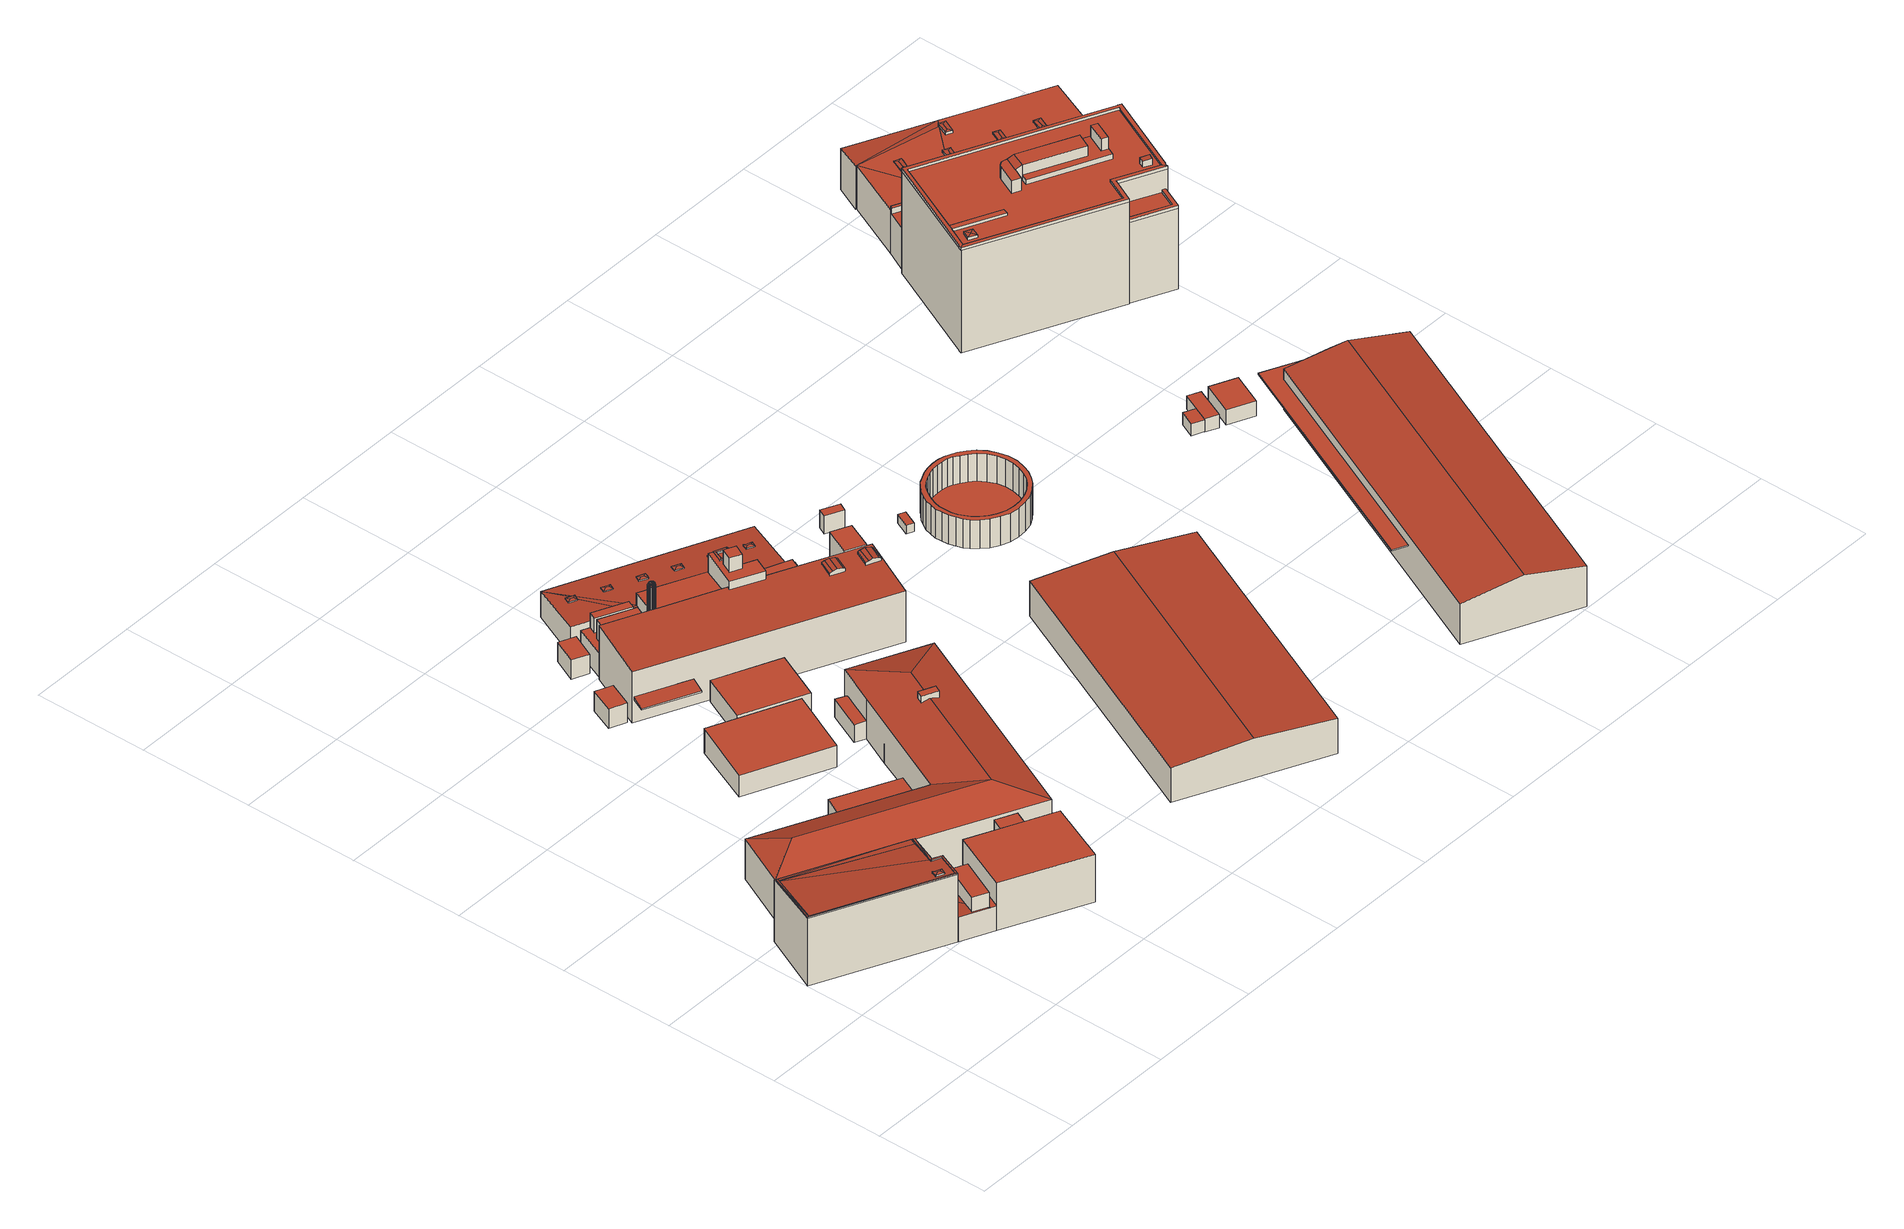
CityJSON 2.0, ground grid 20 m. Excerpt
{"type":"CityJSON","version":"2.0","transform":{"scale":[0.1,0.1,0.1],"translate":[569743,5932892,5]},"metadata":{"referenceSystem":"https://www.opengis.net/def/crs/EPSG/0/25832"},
"CityObjects":{
"building1":{"type":"Building","attributes":{"Grundfläche 2D":"550.705181","Grundhöhe NN":"5.516"},"children":["building1-1"],"geometry":[{"type":"Solid","lod":"3","boundaries":[[[[0,1,2,3,4,5]],[[1,6,7,8,2]],[[7,9,10,8]],[[11,12,10,9]],[[13,14,12,11]],[[15,14,13]],[[16,17,18,15]],[[18,14,15]],[[19,20,21,22]],[[23,24,25,26,27,28]],[[28,29,23]],[[30,31,32,26,25,33]],[[32,34,26]],[[35,36,27]],[[27,36,37,28]],[[38,32,31,39,29,28,40,41]],[[42,43,44,45,46,47,48,49]],[[46,50,47]],[[50,51,52]],[[50,52,47]],[[53,54,51,50,55]],[[54,56,51]],[[53,57,54]],[[58,54,57]],[[59,60,61,62]],[[63,64,65,66,67,68]],[[69,70,71,72]],[[55,50,0,5]],[[1,0,50,46,45,44,7,6]],[[9,7,44,43]],[[11,9,43,42]],[[13,11,42,49,48,15]],[[48,47,52,17,16,15]],[[52,51,18,17]],[[51,73,14,18]],[[73,74,12,14]],[[74,75,10,12]],[[75,76,8,10]],[[8,76,57,3,2]],[[55,5,4,3,57,53]],[[24,23,29,39,20,19]],[[30,21,20,39,31]],[[30,33,22,21]],[[24,19,22,33,25]],[[77,73,51,56,78]],[[73,77,79,40,74]],[[74,40,28,75]],[[75,28,37,76]],[[80,58,57,76,37,36,81]],[[56,54,58,80,78]],[[60,59,82,83]],[[61,60,83,84]],[[34,64,63,85,86,26]],[[64,34,87,88,65]],[[66,65,88,89]],[[69,72,90,85,63,68,67,66,89,82,59,62]],[[72,71,91,90]],[[69,62,61,70]],[[70,61,84,91,71]],[[27,26,86,92]],[[35,27,92,93]],[[36,35,93,81]],[[41,40,79,94]],[[34,32,38,41,94,87]],[[82,89,88,87,94,79,77,78,80,81,93,92,86,85,90,91,84,83]]]],"semantics":{"surfaces":[{"type":"RoofSurface"},{"type":"WallSurface"},{"type":"GroundSurface"}],"values":[[0,0,0,0,0,0,0,0,0,0,0,0,0,0,0,0,0,0,0,0,0,0,0,0,0,0,0,1,1,1,1,1,1,1,1,1,1,1,1,1,1,1,1,1,1,1,1,1,1,1,1,1,1,1,1,1,1,1,1,1,1,1,1,1,2]]}}]},
"building1-1":{"type":"BuildingInstallation","parents":["building1"],"geometry":[{"type":"MultiSurface","lod":"3","boundaries":[[[95,96,97,98]],[[99,100,101,97,96]],[[102,101,100]],[[103,98,97,101,102]],[[104,105,106,96,95,98]],[[96,106,107,100,99]],[[107,108,102,100]],[[102,108,104,98,103]]],"semantics":{"surfaces":[{"type":"RoofSurface"},{"type":"WallSurface"}],"values":[0,0,0,0,1,1,1,1]}}]},
"building2":{"type":"Building","attributes":{"Grundfläche 2D":"936.709045","Grundhöhe NN":"5.388"},"children":["building2-1"],"geometry":[{"type":"MultiSurface","lod":"3","boundaries":[[[109,110,111,112,113]],[[114,113,112]],[[114,115,109,113]],[[116,109,115,117,118,119]],[[120,118,117]],[[121,122,110,109,116,119,118,120]],[[123,124,125,126]],[[127,128,129,130,131,132]],[[133,134,112,111,110,135,136,130,129]],[[114,112,134,137]],[[115,114,137,138]],[[138,139,140,141,117,115]],[[120,117,141,142]],[[143,135,110,122,144,145]],[[123,146,144,122,121,120,142,147,124]],[[125,124,147,148]],[[126,125,148,149]],[[123,126,149,146]],[[132,131,150,151]],[[127,132,151,152]],[[128,127,152,153]],[[129,128,153,133]],[[131,130,136,150]],[[143,154,155,139]],[[156,145,140,157]],[[146,149,148,147,142,141,140,145,144]],[[136,135,143,139,138,137,134,133,153,152,151,150]]],"semantics":{"surfaces":[{"type":"RoofSurface"},{"type":"WallSurface"},{"type":"GroundSurface"}],"values":[0,0,0,0,0,0,0,0,1,1,1,1,1,1,1,1,1,1,1,1,1,1,1,1,1,2,2]}}]},
"building2-1":{"type":"BuildingInstallation","parents":["building2"],"geometry":[{"type":"MultiSurface","lod":"3","boundaries":[[[158,159,160,161]],[[162,163,158,161]],[[163,116,164,159,158]],[[164,165,160,159]],[[119,162,161,160,165]]],"semantics":{"surfaces":[{"type":"RoofSurface"},{"type":"WallSurface"}],"values":[0,1,1,1,1]}}]},
"building3":{"type":"Building","attributes":{"Grundfläche 2D":"182.610405","Grundhöhe NN":"5.814"},"geometry":[{"type":"Solid","lod":"3","boundaries":[[[[166,167,168,169]],[[170,171,169,168]],[[171,172,166,169]],[[172,173,167,166]],[[173,170,168,167]],[[173,172,171,170]]]],"semantics":{"surfaces":[{"type":"RoofSurface"},{"type":"WallSurface"},{"type":"GroundSurface"}],"values":[[0,1,1,1,1,2]]}}]},
"building4":{"type":"Building","attributes":{"Grundfläche 2D":"14.028151","Grundhöhe NN":"5.428"},"geometry":[{"type":"Solid","lod":"3","boundaries":[[[[174,175,176,177]],[[178,179,177,176]],[[179,180,174,177]],[[180,181,175,174]],[[181,178,176,175]],[[181,180,179,178]]]],"semantics":{"surfaces":[{"type":"RoofSurface"},{"type":"WallSurface"},{"type":"GroundSurface"}],"values":[[0,1,1,1,1,2]]}}]},
"building5":{"type":"Building","attributes":{"Grundfläche 2D":"14.060594","Grundhöhe NN":"5.739"},"geometry":[{"type":"Solid","lod":"3","boundaries":[[[[182,183,184,185]],[[186,187,185,184]],[[187,188,182,185]],[[188,189,183,182]],[[189,186,184,183]],[[189,188,187,186]]]],"semantics":{"surfaces":[{"type":"RoofSurface"},{"type":"WallSurface"},{"type":"GroundSurface"}],"values":[[0,1,1,1,1,2]]}}]},
"building6":{"type":"Building","attributes":{"Grundfläche 2D":"847.819739","Grundhöhe NN":"5.428"},"children":["building6-1","building6-2","building6-3","building6-4","building6-5","building6-6","building6-7","building6-8","building6-9","building6-10","building6-11"],"geometry":[{"type":"MultiSurface","lod":"3","boundaries":[[[190,191,192,193,194]],[[195,196,197,198,199,200,201,202,203,204,205,206],[207,208,209,210,211]],[[212,213,214,215,216,217],[218,219,220,221]],[[222,223,224,225]],[[226,227,228,229,230,231,232,233,234,235],[236,237,238,239]],[[240,241,242]],[[243,244,245,246,247,248,249,242,241,250,251,252,253,254,255]],[[250,256,251]],[[257,258,259,260,261,262,263,264,265]],[[266,262,261]],[[267,268,269,270]],[[271,272,273,274]],[[211,210,192,191]],[[193,192,210,209]],[[209,208,207,190,194,193]],[[191,190,207,211]],[[225,224,236,239]],[[239,238,222,225]],[[223,222,238,237]],[[224,223,237,236]],[[275,276,243,255,277,278]],[[268,244,279,280,281,282,269]],[[270,269,282,283]],[[242,264,198,197,240]],[[264,242,249,265]],[[241,240,197,196]],[[250,241,196,195]],[[256,250,195,206]],[[284,285,252,251,256,206,205]],[[253,252,285,286]],[[254,253,286,277,255]],[[228,246,245,287,288,229]],[[279,244,243,276,275,278,281,280]],[[267,245,244,268]],[[270,283,287,245,267]],[[258,257,289,290]],[[259,258,290,291]],[[266,261,260,259,291,292,201,200]],[[266,200,199,262]],[[263,262,199,198,264]],[[204,203,202,201,292,293]],[[205,204,293,284]],[[214,213,248,247]],[[228,227,215,214,247,246]],[[215,227,226,216]],[[294,217,216,226,235,295]],[[217,294,289,257,212]],[[249,248,213,212,257,265]],[[232,231,296,297]],[[233,232,297,298]],[[234,233,298,299]],[[235,234,299,295]],[[230,229,288,300]],[[231,230,300,296]],[[301,302,274,273]],[[302,303,271,274]],[[303,304,272,271]],[[304,301,273,272]],[[283,282,281,278,277,286,285,284,293,292,291,290,289,294,295,299,298,297,296,300,288,287]],[[304,303,302,301]]],"semantics":{"surfaces":[{"type":"RoofSurface"},{"type":"WallSurface"},{"type":"GroundSurface"}],"values":[0,0,0,0,0,0,0,0,0,0,0,0,1,1,1,1,1,1,1,1,1,1,1,1,1,1,1,1,1,1,1,1,1,1,1,1,1,1,1,1,1,1,1,1,1,1,1,1,1,1,1,1,1,1,1,1,1,1,2,2]}}]},
"building6-1":{"type":"BuildingInstallation","parents":["building6"],"geometry":[{"type":"MultiSurface","lod":"3","boundaries":[[[305,306,307,308]],[[202,203,308,307]],[[203,309,305,308]],[[306,305,309,310]],[[310,202,307,306]]],"semantics":{"surfaces":[{"type":"RoofSurface"},{"type":"WallSurface"}],"values":[0,1,1,1,1]}}]},
"building6-2":{"type":"BuildingInstallation","parents":["building6"],"geometry":[{"type":"MultiSurface","lod":"3","boundaries":[[[311,312,313,314,315,316,317,318,319,320,321,322,323,324,325,326,327,328,329]],[[330,331,332]],[[333,334,331]],[[333,331,330]],[[335,334,333]],[[336,332,337]],[[330,332,336]],[[338,337,339]],[[336,337,338]],[[338,339,340]],[[340,339,341]],[[342,341,343]],[[340,341,342]],[[344,343,345]],[[342,343,344]],[[346,345,347]],[[344,345,346]],[[348,347,349]],[[346,347,348]],[[348,349,350]],[[350,349,351]],[[352,351,353]],[[350,351,352]],[[352,353,354]],[[354,353,355]],[[356,355,357]],[[354,355,356]],[[358,357,359]],[[356,357,358]],[[360,359,361]],[[358,359,360]],[[362,361,363]],[[360,361,362]],[[362,363,364]],[[364,363,365]],[[366,365,367]],[[364,365,366]],[[335,367,334]],[[366,367,335]],[[366,335,323,322]],[[321,364,366,322]],[[362,364,321,320]],[[319,360,362,320]],[[318,358,360,319]],[[356,358,318,317]],[[316,354,356,317]],[[315,352,354,316]],[[350,352,315,314]],[[313,348,350,314]],[[346,348,313,312]],[[344,346,312,311]],[[329,342,344,311]],[[340,342,329,328]],[[338,340,328,327]],[[326,336,338,327]],[[330,336,326,325]],[[324,333,330,325]],[[323,335,333,324]],[[368,369,332,331]],[[370,368,331,334]],[[369,371,337,332]],[[371,372,339,337]],[[341,339,372,206]],[[195,250,343,341,206]],[[345,343,250,195,196,241]],[[347,345,241,196,197,240]],[[373,349,347,240,197]],[[351,349,373,374]],[[199,262,353,351,374]],[[355,353,262,199,200,266]],[[375,357,355,266,200]],[[375,376,359,357]],[[376,377,361,359]],[[377,378,363,361]],[[378,379,365,363]],[[379,380,367,365]],[[380,370,334,367]]],"semantics":{"surfaces":[{"type":"RoofSurface"},{"type":"WallSurface"}],"values":[0,0,0,0,0,0,0,0,0,0,0,0,0,0,0,0,0,0,0,0,0,0,0,0,0,0,0,0,0,0,0,0,0,0,0,0,0,0,0,1,1,1,1,1,1,1,1,1,1,1,1,1,1,1,1,1,1,1,1,1,1,1,1,1,1,1,1,1,1,1,1,1,1,1,1,1,1]}}]},
"building6-3":{"type":"BuildingInstallation","parents":["building6"],"geometry":[{"type":"MultiSurface","lod":"3","boundaries":[[[381,382,383,384,385,386]],[[218,219,385,384]],[[219,220,386,385]],[[382,381,387,388]],[[383,382,388,389]]],"semantics":{"surfaces":[{"type":"RoofSurface"},{"type":"WallSurface"}],"values":[0,1,1,1,1]}}]},
"building6-4":{"type":"BuildingInstallation","parents":["building6"],"geometry":[{"type":"MultiSurface","lod":"3","boundaries":[[[384,383,390,381,386,391]],[[220,221,391,386]],[[221,218,384,391]],[[390,383,389,392]],[[381,390,392,387]]],"semantics":{"surfaces":[{"type":"RoofSurface"},{"type":"WallSurface"}],"values":[0,1,1,1,1]}}]},
"building6-5":{"type":"BuildingInstallation","parents":["building6"],"geometry":[{"type":"MultiSurface","lod":"3","boundaries":[[[393,394,395,396]],[[219,218,394,393]],[[218,221,395,394]],[[221,220,396,395]],[[220,219,393,396]]],"semantics":{"surfaces":[{"type":"RoofSurface"},{"type":"WallSurface"}],"values":[0,1,1,1,1]}}]},
"building6-6":{"type":"BuildingInstallation","parents":["building6"],"geometry":[{"type":"MultiSurface","lod":"3","boundaries":[[[397,398,399,400]],[[401,402,398,397]],[[399,398,402,403]],[[403,404,400,399]],[[404,401,397,400]]],"semantics":{"surfaces":[{"type":"RoofSurface"},{"type":"WallSurface"}],"values":[0,1,1,1,1]}}]},
"building6-7":{"type":"BuildingInstallation","parents":["building6"],"geometry":[{"type":"MultiSurface","lod":"3","boundaries":[[[405,406,407,408]],[[409,406,405,410]],[[411,409,410,412]],[[413,411,412,414]],[[415,416,408,407]],[[410,405,408,416,417,414,412]],[[413,414,417,418]],[[409,411,413,418,415,407,406]]],"semantics":{"surfaces":[{"type":"RoofSurface"},{"type":"WallSurface"}],"values":[0,0,0,0,1,1,1,1]}}]},
"building6-8":{"type":"BuildingInstallation","parents":["building6"],"geometry":[{"type":"MultiSurface","lod":"3","boundaries":[[[419,420,421,422]],[[421,423,424,422]],[[423,425,426,424]],[[425,427,428,426]],[[420,419,429,430]],[[430,431,432,427,425,423,421,420]],[[432,433,428,427]],[[424,426,428,433,429,419,422]]],"semantics":{"surfaces":[{"type":"RoofSurface"},{"type":"WallSurface"}],"values":[0,0,0,0,1,1,1,1]}}]},
"building6-9":{"type":"BuildingInstallation","parents":["building6"],"geometry":[{"type":"MultiSurface","lod":"3","boundaries":[[[434,435,436,437]],[[437,436,438,439]],[[434,440,441,435]],[[436,435,441,438]],[[434,437,439,440]],[[441,440,439,438]]],"semantics":{"surfaces":[{"type":"RoofSurface"},{"type":"WallSurface"},{"type":"OuterCeilingSurface"}],"values":[0,1,1,1,1,2]}}]},
"building6-10":{"type":"BuildingInstallation","parents":["building6"],"geometry":[{"type":"MultiSurface","lod":"3","boundaries":[[[442,443,444,445]],[[446,447,445,444]],[[447,448,442,445]],[[448,449,443,442]],[[449,446,444,443]],[[449,448,447,446]]],"semantics":{"surfaces":[{"type":"RoofSurface"},{"type":"WallSurface"},{"type":"OuterCeilingSurface"}],"values":[0,1,1,1,1,2]}}]},
"building6-11":{"type":"BuildingInstallation","parents":["building6"],"geometry":[{"type":"MultiSurface","lod":"3","boundaries":[[[279,276,450,451]],[[275,452,450,276]],[[451,450,452,453]],[[451,453,280,279]],[[276,279,280,275]],[[452,275,280,453]]],"semantics":{"surfaces":[{"type":"RoofSurface"},{"type":"WallSurface"},{"type":"OuterCeilingSurface"}],"values":[0,1,1,1,1,2]}}]},
"building7":{"type":"Building","attributes":{"Grundfläche 2D":"357.403078","Grundhöhe NN":"5.739"},"children":["building7-1","building7-2","building7-3","building7-4","building7-5","building7-6"],"geometry":[{"type":"Solid","lod":"3","boundaries":[[[[454,455,456,457,458,459,460,461]],[[462,463,459,464,465]],[[465,460,459,463,462]],[[466,460,465]],[[467,454,461]],[[455,468,469,456]],[[458,457,470,471]],[[459,458,471,472]],[[464,459,472,473]],[[466,465,464,473,474]],[[460,466,474,475]],[[461,460,475,476]],[[467,461,476,477]],[[455,454,467,477,478]],[[468,455,478,479]],[[469,468,479,480]],[[456,469,480,481]],[[457,456,481,470]],[[475,474,473,472,471,470,481,480,479,478,477,476]]]],"semantics":{"surfaces":[{"type":"RoofSurface"},{"type":"WallSurface"},{"type":"GroundSurface"}],"values":[[0,0,0,0,0,0,1,1,1,1,1,1,1,1,1,1,1,1,2]]}}]},
"building7-1":{"type":"BuildingInstallation","parents":["building7"],"geometry":[{"type":"MultiSurface","lod":"3","boundaries":[[[482,483,484]],[[482,485,486,487,483]],[[488,487,486]],[[488,484,483,487]],[[489,490,482,484]],[[490,491,492,486,485,482]],[[492,493,488,486]],[[493,489,484,488]]],"semantics":{"surfaces":[{"type":"RoofSurface"},{"type":"WallSurface"}],"values":[0,0,0,0,1,1,1,1]}}]},
"building7-2":{"type":"BuildingInstallation","parents":["building7"],"geometry":[{"type":"MultiSurface","lod":"3","boundaries":[[[494,495,496]],[[494,497,498,495]],[[499,500,498,497]],[[500,496,495,498]],[[501,502,494,496]],[[502,503,497,494]],[[503,504,505,500,499,497]],[[505,501,496,500]]],"semantics":{"surfaces":[{"type":"RoofSurface"},{"type":"WallSurface"}],"values":[0,0,0,0,1,1,1,1]}}]},
"building7-3":{"type":"BuildingInstallation","parents":["building7"],"geometry":[{"type":"MultiSurface","lod":"3","boundaries":[[[506,507,508,509,510]],[[511,512,513,514,510,509,515]],[[508,516,517,515,509]],[[511,515,517]],[[518,519,508,507,506,510,520,521]],[[522,523,517,516,508,519]],[[523,524,511,517]],[[512,511,524,525,526,527,520,510,514,513]]],"semantics":{"surfaces":[{"type":"RoofSurface"},{"type":"WallSurface"}],"values":[0,0,0,0,1,1,1,1]}}]},
"building7-4":{"type":"BuildingInstallation","parents":["building7"],"geometry":[{"type":"MultiSurface","lod":"3","boundaries":[[[528,529,530]],[[531,530,529,532]],[[528,533,532,529]],[[531,532,533]],[[534,535,528,530]],[[535,536,533,528]],[[536,537,531,533]],[[537,534,530,531]]],"semantics":{"surfaces":[{"type":"RoofSurface"},{"type":"WallSurface"}],"values":[0,0,0,0,1,1,1,1]}}]},
"building7-5":{"type":"BuildingInstallation","parents":["building7"],"geometry":[{"type":"MultiSurface","lod":"3","boundaries":[[[538,539,540]],[[541,542,543,540,539,544]],[[538,545,546,544,539]],[[547,541,544,546]],[[548,549,538,540]],[[549,550,551,546,545,538]],[[541,547,546,551,462,552]],[[552,553,463,548,540,543,542,541]]],"semantics":{"surfaces":[{"type":"RoofSurface"},{"type":"WallSurface"}],"values":[0,0,0,0,1,1,1,1]}}]},
"building7-6":{"type":"BuildingInstallation","parents":["building7"],"geometry":[{"type":"MultiSurface","lod":"3","boundaries":[[[554,555,556]],[[554,557,558,555]],[[559,558,557]],[[559,560,556,555,558]],[[561,554,556,562]],[[561,563,557,554]],[[564,559,557,563]],[[564,565,562,556,560,559]]],"semantics":{"surfaces":[{"type":"RoofSurface"},{"type":"WallSurface"}],"values":[0,0,0,0,1,1,1,1]}}]},
"building8":{"type":"Building","attributes":{"Grundfläche 2D":"1295.393234","Grundhöhe NN":"5.664"},"geometry":[{"type":"Solid","lod":"3","boundaries":[[[[566,567,568,569]],[[570,567,566,571]],[[569,568,572,573]],[[571,566,569,573,574]],[[570,571,574,575]],[[572,568,567,570,575]],[[573,572,575,574]]]],"semantics":{"surfaces":[{"type":"RoofSurface"},{"type":"WallSurface"},{"type":"GroundSurface"}],"values":[[0,0,1,1,1,1,2]]}}]},
"building9":{"type":"Building","attributes":{"Grundfläche 2D":"5.248780","Grundhöhe NN":"5.400"},"geometry":[{"type":"Solid","lod":"3","boundaries":[[[[576,577,578,579]],[[580,581,579,578]],[[581,582,576,579]],[[582,583,577,576]],[[583,580,578,577]],[[583,582,581,580]]]],"semantics":{"surfaces":[{"type":"RoofSurface"},{"type":"WallSurface"},{"type":"GroundSurface"}],"values":[[0,1,1,1,1,2]]}}]},
"building10":{"type":"Building","attributes":{"Grundfläche 2D":"3.712688","Grundhöhe NN":"5.429"},"geometry":[{"type":"Solid","lod":"3","boundaries":[[[[584,585,586,587]],[[588,589,587,586]],[[589,590,584,587]],[[590,591,585,584]],[[591,588,586,585]],[[591,590,589,588]]]],"semantics":{"surfaces":[{"type":"RoofSurface"},{"type":"WallSurface"},{"type":"GroundSurface"}],"values":[[0,1,1,1,1,2]]}}]},
"building11":{"type":"Building","attributes":{"Grundfläche 2D":"208.714562","Grundhöhe NN":"5.533"},"geometry":[{"type":"Solid","lod":"3","boundaries":[[[[592,593,594,595,596,597,598,599,600,601,602,603,604,605,606,607,608,609,610,611,612,613,614,615,616,617,618,619,620,621,622,623,624,625,626,627,628,629],[630,631,632,633,634,635,636,637,638,639,640,641,642,643,644,645,646,647,648,649,650,651,652,653,654,655,656,657,658,659,660,661,662,663,664,665,666,667]],[[668,669,670,671]],[[672,673,674,675,676,677,678,679,680,681,682,683,684,685,686,687,668,671,688,689,690,691,692,693,694,695,696,697,698,699,700,701,702,703,704,705]],[[666,665,693,692]],[[664,694,693,665]],[[663,662,696,695]],[[694,664,663,695]],[[667,666,692,691]],[[690,630,667,691]],[[689,631,630,690]],[[688,632,631,689]],[[633,632,688,671]],[[634,633,671,670]],[[669,635,634,670]],[[668,636,635,669]],[[637,636,668,687]],[[686,638,637,687]],[[639,638,686,685]],[[640,639,685,684]],[[683,641,640,684]],[[642,641,683,682]],[[643,642,682,681]],[[680,644,643,681]],[[645,644,680,679]],[[678,646,645,679]],[[647,646,678,677]],[[676,648,647,677]],[[675,649,648,676]],[[650,649,675,674]],[[651,650,674,673]],[[652,651,673,672]],[[705,653,652,672]],[[654,653,705,704]],[[703,655,654,704]],[[656,655,703,702]],[[701,657,656,702]],[[658,657,701,700]],[[659,658,700,699]],[[698,660,659,699]],[[661,660,698,697]],[[696,662,661,697]],[[706,707,593,592]],[[707,708,594,593]],[[708,709,595,594]],[[710,706,592,629]],[[709,711,596,595]],[[711,712,597,596]],[[712,713,598,597]],[[713,714,599,598]],[[714,715,600,599]],[[715,716,601,600]],[[716,717,602,601]],[[717,718,603,602]],[[718,719,604,603]],[[719,720,605,604]],[[720,721,606,605]],[[721,722,607,606]],[[722,723,608,607]],[[723,724,609,608]],[[724,725,610,609]],[[725,726,611,610]],[[726,727,612,611]],[[727,728,613,612]],[[728,729,614,613]],[[729,730,615,614]],[[730,731,616,615]],[[731,732,617,616]],[[732,733,618,617]],[[733,734,619,618]],[[734,735,620,619]],[[735,736,621,620]],[[736,737,622,621]],[[737,738,623,622]],[[738,739,624,623]],[[739,740,625,624]],[[740,741,626,625]],[[741,742,627,626]],[[742,743,628,627]],[[743,710,629,628]],[[732,731,730,729,728,727,726,725,724,723,722,721,720,719,718,717,716,715,714,713,712,711,709,708,707,706,710,743,742,741,740,739,738,737,736,735,734,733]]]],"semantics":{"surfaces":[{"type":"RoofSurface"},{"type":"WallSurface"},{"type":"GroundSurface"}],"values":[[0,0,0,1,1,1,1,1,1,1,1,1,1,1,1,1,1,1,1,1,1,1,1,1,1,1,1,1,1,1,1,1,1,1,1,1,1,1,1,1,1,1,1,1,1,1,1,1,1,1,1,1,1,1,1,1,1,1,1,1,1,1,1,1,1,1,1,1,1,1,1,1,1,1,1,1,1,1,1,2]]}}]},
"building12":{"type":"Building","attributes":{"Grundfläche 2D":"1233.864725","Grundhöhe NN":"5.487"},"geometry":[{"type":"Solid","lod":"3","boundaries":[[[[744,745,746,747,748]],[[744,749,750,745]],[[751,752,747,746,745,750,753]],[[748,747,752,754]],[[755,749,744,748,754,756]],[[750,749,755,753]],[[751,753,755,756,754,752]]]],"semantics":{"surfaces":[{"type":"RoofSurface"},{"type":"WallSurface"},{"type":"GroundSurface"}],"values":[[0,0,1,1,1,1,2]]}}]},
"building13":{"type":"Building","attributes":{"Grundfläche 2D":"144.735235","Grundhöhe NN":"10.960"},"geometry":[{"type":"Solid","lod":"3","boundaries":[[[[757,758,759,760,761,762]],[[763,764,762,761]],[[764,765,757,762]],[[765,766,758,757]],[[766,767,759,758]],[[767,768,760,759]],[[768,763,761,760]],[[768,767,766,765,764,763]]]],"semantics":{"surfaces":[{"type":"RoofSurface"},{"type":"WallSurface"},{"type":"GroundSurface"}],"values":[[0,1,1,1,1,1,1,2]]}}]},
"building14":{"type":"Building","attributes":{"Grundfläche 2D":"6.433036","Grundhöhe NN":"5.551"},"geometry":[{"type":"Solid","lod":"3","boundaries":[[[[769,770,771,772]],[[773,774,772,771]],[[774,775,769,772]],[[775,776,770,769]],[[776,773,771,770]],[[776,775,774,773]]]],"semantics":{"surfaces":[{"type":"RoofSurface"},{"type":"WallSurface"},{"type":"GroundSurface"}],"values":[[0,1,1,1,1,2]]}}]},
"building15":{"type":"Building","attributes":{"Grundfläche 2D":"14.106930","Grundhöhe NN":"5.550"},"geometry":[{"type":"Solid","lod":"3","boundaries":[[[[777,778,779,780]],[[778,777,781,782]],[[779,778,782,783]],[[780,779,783,784]],[[777,780,784,781]],[[782,781,784,783]]]],"semantics":{"surfaces":[{"type":"RoofSurface"},{"type":"WallSurface"},{"type":"GroundSurface"}],"values":[[0,1,1,1,1,2]]}}]},
"building16":{"type":"Building","attributes":{"Grundfläche 2D":"29.136015","Grundhöhe NN":"5.531"},"geometry":[{"type":"Solid","lod":"3","boundaries":[[[[785,786,787,788]],[[789,790,788,787]],[[790,791,785,788]],[[791,792,786,785]],[[792,789,787,786]],[[792,791,790,789]]]],"semantics":{"surfaces":[{"type":"RoofSurface"},{"type":"WallSurface"},{"type":"GroundSurface"}],"values":[[0,1,1,1,1,2]]}}]},
"building17":{"type":"Building","attributes":{"Grundfläche 2D":"1467.309811","Grundhöhe NN":"5.444"},"children":["building17-1","building17-2","building17-3","building17-4","building17-5","building17-6","building17-7","building17-8","building17-9","building17-10","building17-11","building17-12","building17-13","building17-14","building17-15","building17-16","building17-17"],"geometry":[{"type":"MultiSurface","lod":"3","boundaries":[[[793,794,795,796]],[[797,798,799,800,801,793,796,802]],[[794,803,804,795]],[[805,806,807,808,809,810,811,812,813,814]],[[815,816,817,818,819,807,806,820,821,822,823,824,825,826,827,828,829,812,811,830]],[[831,832,833,834,835,836,837,838],[839,840,841,842]],[[843,844,845,846,847,848,849]],[[850,851,852]],[[853,854,851,855]],[[856,857,858,855,851,850,859]],[[854,853,855,858,857,856,859,850,860,861,862,863,864]],[[854,865,866,851]],[[867,868,869,870,871,872,873,874,875,876,877],[878,879,880,881,882,883,884,885,886,887,888,889,890,891]],[[892,893,894,895,896,897]],[[898,899,900,901,902]],[[882,796,795,832,883]],[[882,881,802,796]],[[881,880,797,802]],[[798,797,880,879]],[[879,878,799,798]],[[878,891,800,799]],[[891,890,801,800]],[[890,889,793,801]],[[888,835,794,793,889]],[[795,804,833,832]],[[803,794,835,834]],[[804,803,834,833]],[[868,809,808,807,870,869]],[[868,867,810,809]],[[811,810,867,877]],[[903,904,813,812]],[[904,905,906,805,814,813]],[[906,907,806,805]],[[907,908,909,910,822,821,820,806]],[[910,911,912,913,914,915,827,826,825,824,823,822]],[[915,916,917,903,812,829,828,827]],[[877,876,830,811]],[[815,875,874,816]],[[872,818,817,816,874,873]],[[872,871,870,807,819,818]],[[883,832,831,884]],[[835,888,887,836]],[[837,836,887,886]],[[886,885,838,837]],[[885,884,831,838]],[[902,843,849,852,918]],[[843,902,901,844]],[[901,900,845,844]],[[919,862,848,847,920]],[[862,861,860,850,852,849,848]],[[845,900,899,898,921,922,915,914,913,912,911,910,847,846]],[[923,924,903,917,916,915,922,925]],[[904,903,924,926]],[[904,926,927,893,892,897,906,905]],[[895,928,929,907,906,897,896]],[[930,931,920,847,910,909,908,907,929,932]],[[894,893,927,933]],[[895,894,933,928]],[[898,902,918,934,921]],[[919,920,931,935]],[[862,919,935,936,863]],[[865,854,864,863,936,937]],[[866,865,937,938]],[[851,866,938,939]],[[851,939,934,918,852]],[[930,932,929,928,933,927,926,924,923,925,922,921,934,939,938,937,936,935,931]]],"semantics":{"surfaces":[{"type":"RoofSurface"},{"type":"WallSurface"},{"type":"GroundSurface"}],"values":[0,0,0,0,0,0,0,0,0,0,0,0,0,0,0,1,1,1,1,1,1,1,1,1,1,1,1,1,1,1,1,1,1,1,1,1,1,1,1,1,1,1,1,1,1,1,1,1,1,1,1,1,1,1,1,1,1,1,1,1,1,1,1,1,1,2]}}]},
"building17-1":{"type":"BuildingInstallation","parents":["building17"],"geometry":[{"type":"MultiSurface","lod":"3","boundaries":[[[940,941,942]],[[940,943,941]],[[940,942,944]],[[940,944,943]],[[942,941,945,946]],[[944,942,946,947]],[[943,944,947,948]],[[941,943,948,945]]],"semantics":{"surfaces":[{"type":"RoofSurface"},{"type":"WallSurface"}],"values":[0,0,0,0,1,1,1,1]}}]},
"building17-2":{"type":"BuildingInstallation","parents":["building17"],"geometry":[{"type":"MultiSurface","lod":"3","boundaries":[[[949,950,951,952]],[[952,951,839,842]],[[949,952,842,841]],[[950,949,841,840]],[[951,950,840,839]]],"semantics":{"surfaces":[{"type":"RoofSurface"},{"type":"WallSurface"}],"values":[0,1,1,1,1]}}]},
"building17-3":{"type":"BuildingInstallation","parents":["building17"],"geometry":[{"type":"MultiSurface","lod":"3","boundaries":[[[953,954,955,956]],[[956,955,957,958]],[[953,956,958,959]],[[954,953,959,960]],[[955,954,960,957]]],"semantics":{"surfaces":[{"type":"RoofSurface"},{"type":"WallSurface"}],"values":[0,1,1,1,1]}}]},
"building17-4":{"type":"BuildingInstallation","parents":["building17"],"geometry":[{"type":"MultiSurface","lod":"3","boundaries":[[[961,962,815,830]],[[876,963,961,830]],[[962,961,963,964]],[[964,875,815,962]]],"semantics":{"surfaces":[{"type":"RoofSurface"},{"type":"WallSurface"}],"values":[0,1,1,1]}}]},
"building17-5":{"type":"BuildingInstallation","parents":["building17"],"geometry":[{"type":"MultiSurface","lod":"3","boundaries":[[[965,966,967,968,969,970]],[[893,966,965,892]],[[893,894,967,966]],[[894,895,968,967]],[[896,969,968,895]],[[896,971,970,969]],[[971,892,965,970]]],"semantics":{"surfaces":[{"type":"RoofSurface"},{"type":"WallSurface"}],"values":[0,1,1,1,1,1,1]}}]},
"building17-6":{"type":"BuildingInstallation","parents":["building17"],"geometry":[{"type":"MultiSurface","lod":"3","boundaries":[[[972,973,974]],[[972,975,976,973]],[[977,976,975]],[[977,978,974,973,976]],[[979,980,972,974]],[[980,981,975,972]],[[981,982,977,975]],[[982,983,979,974,978,977]]],"semantics":{"surfaces":[{"type":"RoofSurface"},{"type":"WallSurface"}],"values":[0,0,0,0,1,1,1,1]}}]},
"building17-7":{"type":"BuildingInstallation","parents":["building17"],"geometry":[{"type":"MultiSurface","lod":"3","boundaries":[[[984,985,986,987]],[[988,986,985,989,990]],[[991,992,989]],[[992,990,989]],[[993,992,991]],[[987,986,988]],[[994,995,996,991,989,985,984]],[[996,997,993,991]],[[998,999,1000,987,988,990,992,993,997,1001]],[[984,987,1000,994]]],"semantics":{"surfaces":[{"type":"RoofSurface"},{"type":"WallSurface"}],"values":[0,0,0,0,0,0,1,1,1,1]}}]},
"building17-8":{"type":"BuildingInstallation","parents":["building17"],"geometry":[{"type":"MultiSurface","lod":"3","boundaries":[[[1002,1003,1004,1005]],[[1006,1005,1004,1007]],[[1003,1008,1009,1007,1004]],[[1010,1006,1007,1009]],[[1011,1012,1013,1003,1002,1005]],[[1013,1014,1015,1009,1008,1003]],[[1015,1016,1017,1006,1010,1009]],[[1017,1011,1005,1006]]],"semantics":{"surfaces":[{"type":"RoofSurface"},{"type":"WallSurface"}],"values":[0,0,0,0,1,1,1,1]}}]},
"building17-9":{"type":"BuildingInstallation","parents":["building17"],"geometry":[{"type":"MultiSurface","lod":"3","boundaries":[[[1018,1019,1020]],[[1018,1021,1022,1019]],[[1023,1022,1021]],[[1023,1020,1019,1022]],[[1024,1025,1018,1020]],[[1025,1026,1021,1018]],[[1026,1027,1023,1021]],[[1027,1024,1020,1023]]],"semantics":{"surfaces":[{"type":"RoofSurface"},{"type":"WallSurface"}],"values":[0,0,0,0,1,1,1,1]}}]},
"building17-10":{"type":"BuildingInstallation","parents":["building17"],"geometry":[{"type":"MultiSurface","lod":"3","boundaries":[[[1028,1029,1030]],[[1028,1031,1032,1033,1034,1029]],[[1035,1034,1033]],[[1035,1030,1029,1034]],[[1036,1037,1028,1030]],[[1037,1038,1039,1040,1033,1032,1031,1028]],[[1040,1041,1035,1033]],[[1041,1036,1030,1035]]],"semantics":{"surfaces":[{"type":"RoofSurface"},{"type":"WallSurface"}],"values":[0,0,0,0,1,1,1,1]}}]},
"building17-11":{"type":"BuildingInstallation","parents":["building17"],"geometry":[{"type":"MultiSurface","lod":"3","boundaries":[[[1042,1043,1044,1045]],[[1046,1045,1044,1047]],[[1043,1048,1047,1044]],[[1049,1046,1047,1048]],[[1050,1051,1052,1043,1042,1045]],[[1052,1053,1048,1043]],[[1054,1046,1049,1048,1053,1055]],[[1054,1050,1045,1046]]],"semantics":{"surfaces":[{"type":"RoofSurface"},{"type":"WallSurface"}],"values":[0,0,0,0,1,1,1,1]}}]},
"building17-12":{"type":"BuildingInstallation","parents":["building17"],"geometry":[{"type":"MultiSurface","lod":"3","boundaries":[[[1056,1057,1058]],[[1056,1059,1060,1057]],[[1061,1060,1059]],[[1061,1058,1057,1060]],[[1062,1063,1056,1058]],[[1063,1064,1059,1056]],[[1064,1065,1061,1059]],[[1065,1062,1058,1061]]],"semantics":{"surfaces":[{"type":"RoofSurface"},{"type":"WallSurface"}],"values":[0,0,0,0,1,1,1,1]}}]},
"building17-13":{"type":"BuildingInstallation","parents":["building17"],"geometry":[{"type":"MultiSurface","lod":"3","boundaries":[[[1066,1067,1068,1069]],[[1067,1070,1071,1072,1068]],[[1073,1074,1072,1071]],[[1074,1069,1068,1072]],[[1075,1076,1077,1067,1066,1069]],[[1077,1078,1079,1071,1070,1067]],[[1079,1080,1081,1074,1073,1071]],[[1081,1075,1069,1074]]],"semantics":{"surfaces":[{"type":"RoofSurface"},{"type":"WallSurface"}],"values":[0,0,0,0,1,1,1,1]}}]},
"building17-14":{"type":"BuildingInstallation","parents":["building17"],"geometry":[{"type":"MultiSurface","lod":"3","boundaries":[[[1082,1083,1084,1085,1086]],[[1087,1082,1086,1088]],[[1089,1085,1084]],[[1089,1090,1088,1086,1085]],[[857,1091,1084,1083,1082,1092]],[[1093,1089,1084,1091]],[[1093,1094,1095,1088,1090,1089]],[[858,1092,1082,1087,1088,1095]]],"semantics":{"surfaces":[{"type":"RoofSurface"},{"type":"WallSurface"}],"values":[0,0,0,0,1,1,1,1]}}]},
"building17-15":{"type":"BuildingInstallation","parents":["building17"],"geometry":[{"type":"MultiSurface","lod":"3","boundaries":[[[1096,1097,1098,1099]],[[1097,1100,1101,1098]],[[1102,1103,1104,1101,1100]],[[1105,1099,1098,1101,1104]],[[1106,1107,1108,1097,1096,1099]],[[1108,1109,1100,1097]],[[1109,1110,853,1111,1104,1103,1102,1100]],[[1111,855,1105,1104]],[[855,1106,1099,1105]]],"semantics":{"surfaces":[{"type":"RoofSurface"},{"type":"WallSurface"}],"values":[0,0,0,0,1,1,1,1,1]}}]},
"building17-16":{"type":"BuildingInstallation","parents":["building17"],"geometry":[{"type":"MultiSurface","lod":"3","boundaries":[[[1112,1113,1114,1115]],[[1116,1114,1113,1117,1118,1119,1120]],[[1121,1122,1118]],[[1122,1120,1119,1118]],[[1123,1122,1121]],[[1115,1114,1116]],[[1124,856,1125,1126,1121,1118,1117,1113,1112]],[[1126,1127,1123,1121]],[[1127,859,1128,1129,1130,1115,1116,1120,1122,1123]],[[1112,1115,1130,1124]]],"semantics":{"surfaces":[{"type":"RoofSurface"},{"type":"WallSurface"}],"values":[0,0,0,0,0,0,1,1,1,1]}}]},
"building17-17":{"type":"BuildingInstallation","parents":["building17"],"geometry":[{"type":"MultiSurface","lod":"3","boundaries":[[[1131,1132,1133]],[[1134,1135,1136]],[[1134,1137,1135]],[[1136,1135,1138,1132]],[[1133,1132,1138]],[[1132,1131,1139,1140,1134,1136]],[[1140,1141,1137,1134]],[[1141,1142,1143,1144,1133,1138,1135,1137]],[[1144,1139,1131,1133]]],"semantics":{"surfaces":[{"type":"RoofSurface"},{"type":"WallSurface"}],"values":[0,0,0,0,0,1,1,1,1]}}]}
},
"vertices":[
[244,304,125],[223,259,129],[247,303,125],[250,309,125],[248,310,125],[247,311,125],[223,258,129],[222,255,129],[226,257,129],[238,248,129],[242,250,129],[219,207,132],[220,203,133],[193,219,132],[1,304,133],[5,306,132],[49,401,124],[50,402,124],[47,403,124],[274,261,78],[243,195,78],[268,183,78],[299,250,78],[271,255,47],[274,261,47],[282,257,47],[318,264,47],[264,289,45],[242,250,47],[253,217,49],[268,183,51],[265,184,51],[267,180,51],[299,250,48],[277,176,51],[266,294,45],[247,303,45],[226,257,47],[242,192,51],[243,195,51],[220,203,51],[220,202,51],[219,207,131],[238,248,127],[222,255,127],[223,258,127],[223,259,127],[49,401,121],[5,306,131],[15,301,131],[244,304,121],[47,403,121],[50,402,121],[248,310,120],[249,316,120],[247,311,120],[49,408,120],[250,309,120],[252,315,120],[452,225,40],[469,263,40],[442,275,40],[425,238,40],[327,283,89],[277,176,94],[420,109,94],[470,217,89],[452,225,89],[425,238,89],[425,238,72],[442,275,72],[408,291,72],[390,254,72],[1,304,131],[220,203,131],[242,250,127],[226,257,127],[1,304,5],[49,408,5],[220,203,5],[252,315,5],[247,303,5],[452,225,5],[469,263,5],[442,275,5],[327,283,5],[318,264,5],[277,176,5],[420,109,5],[470,217,5],[390,254,5],[408,291,5],[264,289,5],[266,294,5],[220,202,5],
[197,229,133],[195,224,133],[202,227,134],[199,234,133],[205,220,133],[209,218,133],[207,225,134],[213,227,133],[204,231,133],[199,234,129],[197,229,130],[195,224,130],[209,218,130],[213,227,129],
[449,330,102],[405,409,79],[398,412,79],[134,535,79],[157,466,102],[89,440,79],[492,252,79],[537,521,102],[661,617,79],[565,580,102],[542,532,102],[530,678,79],[498,610,79],[498,609,79],[498,610,37],[526,669,37],[508,678,37],[480,618,37],[296,481,37],[352,454,37],[344,437,37],[398,412,37],[431,484,37],[322,535,37],[344,437,4],[134,535,4],[405,409,4],[398,412,4],[89,440,4],[492,252,4],[587,458,4],[604,493,4],[661,617,4],[530,678,4],[456,518,4],[498,609,4],[472,554,4],[498,610,4],[526,669,4],[508,678,4],[480,618,4],[431,484,4],[322,535,4],[296,481,4],[352,454,4],[456,518,39],[587,458,39],[472,554,39],[604,493,39],
[524,527,110],[551,515,110],[556,526,110],[529,538,110],[529,538,98],[524,527,98],[551,515,97],[556,526,97],
[317,766,54],[271,661,49],[416,597,49],[462,702,54],[416,597,8],[462,702,8],[317,766,8],[271,661,8],
[303,901,41],[321,943,41],[293,955,41],[275,913,41],[293,955,4],[275,913,4],[303,901,4],[321,943,4],
[325,1026,43],[353,1014,43],[372,1056,43],[344,1068,43],[372,1056,7],[344,1068,7],[325,1026,7],[353,1014,7],
[442,998,84],[382,1025,84],[371,1000,84],[430,973,84],[431,974,84],[432,961,49],[434,960,49],[435,960,49],[438,958,49],[440,963,49],[441,964,49],[465,1017,49],[452,1023,49],[395,1049,49],[381,1055,49],[356,996,49],[431,962,49],[442,998,49],[431,974,49],[430,973,49],[371,1000,49],[382,1025,49],[570,971,120],[540,906,120],[593,881,120],[605,907,120],[581,918,120],[599,958,120],[572,948,120],[578,963,120],[593,956,120],[586,941,120],[671,880,74],[682,905,74],[627,929,73],[616,904,73],[581,918,52],[605,907,52],[596,887,52],[672,852,52],[701,916,52],[685,923,52],[683,919,52],[621,947,52],[608,918,52],[586,928,52],[627,929,52],[682,905,52],[671,880,52],[616,904,52],[435,960,105],[434,960,105],[438,958,105],[755,814,105],[747,818,105],[714,833,105],[596,887,105],[593,881,104],[540,906,104],[543,911,105],[432,961,105],[428,963,105],[354,997,105],[307,895,99],[397,853,99],[708,711,99],[431,962,105],[570,971,84],[571,973,84],[467,1021,84],[465,1017,84],[442,966,86],[440,963,86],[439,959,87],[438,958,87],[543,911,87],[441,964,86],[714,833,107],[747,818,107],[767,863,107],[735,878,107],[528,791,44],[418,840,44],[381,757,44],[490,708,44],[755,814,29],[755,814,31],[708,711,4],[755,814,4],[747,818,31],[747,818,29],[747,818,4],[767,863,4],[735,878,4],[356,996,4],[354,997,4],[307,895,4],[714,833,4],[672,852,4],[570,971,4],[571,973,4],[467,1021,4],[465,1017,4],[381,1055,4],[599,958,4],[586,928,4],[685,923,4],[683,919,4],[621,947,4],[608,918,4],[701,916,4],[381,757,4],[490,708,4],[528,791,4],[418,840,4],
[389,1036,76],[447,1010,76],[452,1023,76],[395,1049,76],[389,1036,49],[447,1010,49],
[434,962,147],[435,962,147],[436,962,147],[438,962,147],[439,963,147],[439,964,147],[440,966,147],[439,967,147],[439,968,147],[438,969,147],[437,969,147],[435,970,147],[434,969,147],[433,969,147],[432,968,147],[432,966,147],[432,965,147],[432,964,147],[433,963,147],[432,968,151],[431,970,147],[430,968,147],[433,969,151],[432,971,147],[434,969,151],[432,966,151],[430,966,147],[432,965,151],[430,964,147],[432,964,151],[431,962,147],[433,963,151],[432,961,147],[434,962,151],[434,960,147],[435,962,151],[435,960,147],[436,962,151],[437,960,147],[438,962,151],[439,961,147],[439,963,151],[440,963,147],[439,964,151],[441,964,147],[440,966,151],[441,966,147],[439,967,151],[441,968,147],[439,968,151],[440,969,147],[438,969,151],[438,971,147],[437,969,151],[436,971,147],[435,970,151],[434,971,147],[431,970,49],[430,968,49],[432,971,49],[430,966,49],[430,964,49],[437,960,49],[439,961,49],[441,966,49],[441,968,49],[440,969,49],[438,971,49],[436,971,49],[434,971,49],
[597,958,122],[577,967,122],[568,947,122],[572,948,122],[578,963,122],[593,956,122],[597,958,120],[577,967,120],[568,947,120],
[588,938,122],[586,941,122],[588,938,120],
[578,963,117],[572,948,117],[586,941,117],[593,956,117],
[565,938,147],[556,919,147],[575,910,147],[584,929,147],[565,938,120],[556,919,120],[575,910,120],[584,929,120],
[664,813,110],[676,839,110],[672,840,108],[660,815,108],[682,835,112],[671,810,112],[691,831,110],[680,806,110],[695,830,108],[683,805,108],[672,840,104],[660,815,103],[683,805,103],[695,830,104],
[724,816,108],[713,791,108],[717,789,110],[728,815,110],[723,786,112],[735,811,112],[733,782,110],[744,807,110],[736,781,108],[747,806,108],[724,816,104],[713,791,103],[717,789,103],[736,781,103],[747,806,104],
[746,795,50],[723,744,50],[739,737,50],[762,788,50],[739,737,48],[762,788,48],[746,795,48],[723,744,48],
[386,829,49],[397,853,53],[309,894,53],[298,869,49],[309,894,47],[298,869,47],[386,829,47],[397,853,47],
[768,842,31],[760,846,31],[768,842,29],[760,846,29],
[595,960,61],[599,958,61],[621,947,61],[683,919,61],[725,1013,54],[408,1154,54],[467,1021,61],[571,973,61],[426,1101,57],[424,1109,57],[367,1062,61],[452,1023,61],[465,1017,61],[570,971,61],[586,928,61],[608,918,61],[683,919,7],[725,1013,7],[408,1154,7],[367,1062,7],[465,1017,7],[467,1021,7],[571,973,7],[570,971,7],[599,958,7],[586,928,7],[608,918,7],[621,947,7],
[620,1009,59],[626,1012,60],[624,1018,59],[624,1007,59],[634,1002,59],[633,1009,60],[638,1012,59],[624,1018,57],[620,1009,57],[624,1007,57],[634,1002,57],[638,1012,57],
[515,1057,59],[522,1059,60],[520,1066,59],[529,1050,59],[528,1057,60],[532,1055,59],[534,1060,59],[520,1066,57],[515,1057,57],[529,1050,57],[532,1055,57],[534,1060,57],
[675,991,59],[675,990,59],[673,985,59],[678,988,60],[677,994,59],[690,988,59],[688,989,59],[680,992,59],[679,993,59],[685,985,60],[678,983,59],[686,979,59],[675,990,57],[673,985,57],[677,994,57],[675,991,57],[678,983,57],[686,979,57],[690,988,57],[688,989,57],[680,992,57],[679,993,57],
[567,1032,59],[574,1035,60],[571,1042,59],[585,1035,59],[580,1032,60],[581,1026,59],[571,1042,57],[567,1032,57],[581,1026,57],[585,1035,57],
[410,1103,59],[417,1106,60],[415,1113,59],[429,1107,59],[425,1108,59],[424,1109,59],[423,1104,60],[415,1101,59],[424,1097,59],[426,1101,59],[415,1113,57],[410,1103,57],[415,1101,57],[424,1097,57],[429,1107,57],[425,1108,57],
[463,1080,59],[470,1083,60],[467,1089,59],[477,1074,59],[476,1080,60],[481,1083,59],[478,1084,59],[463,1080,57],[467,1089,57],[477,1074,57],[481,1083,57],[478,1084,57],
[788,116,81],[991,552,81],[868,609,72],[666,172,72],[1112,496,72],[911,59,72],[868,609,7],[666,172,7],[911,59,7],[1112,496,7],
[855,950,37],[862,964,37],[832,978,37],[825,964,37],[832,978,4],[825,964,4],[855,950,4],[862,964,4],
[913,867,20],[925,893,20],[913,898,20],[901,872,20],[913,898,4],[901,872,4],[913,867,4],[925,893,4],
[934,778,59],[943,767,59],[954,757,59],[968,749,59],[983,743,59],[1000,741,59],[1016,742,59],[1032,746,59],[1045,753,59],[1057,762,59],[1066,772,59],[1074,784,59],[1080,798,59],[1084,814,59],[1084,831,59],[1080,847,59],[1074,862,59],[1065,875,59],[1055,886,58],[1043,894,58],[1033,898,58],[1023,902,59],[1011,904,59],[999,904,59],[987,903,59],[976,900,59],[965,895,59],[955,890,59],[947,883,59],[939,875,59],[933,866,59],[927,855,59],[923,844,59],[921,833,59],[921,821,59],[922,809,59],[925,798,59],[929,787,59],[930,810,59],[929,821,59],[929,832,59],[931,842,59],[935,852,59],[940,861,59],[945,869,59],[952,877,59],[960,883,59],[969,888,59],[978,892,59],[989,895,59],[1000,896,59],[1010,896,59],[1021,894,59],[1030,891,59],[1039,886,58],[1049,879,58],[1059,870,59],[1067,858,59],[1073,844,59],[1076,830,59],[1075,815,59],[1072,801,59],[1067,788,59],[1060,777,59],[1052,768,59],[1041,760,59],[1029,754,59],[1015,750,59],[1000,749,59],[985,751,59],[971,756,59],[959,763,59],[949,772,59],[941,782,59],[936,791,59],[932,800,59],[945,869,7],[940,861,8],[935,852,8],[931,842,8],[1075,815,7],[1076,830,7],[1073,844,7],[1067,858,7],[1059,870,7],[1049,879,7],[1039,886,7],[1030,891,7],[1021,894,7],[1010,896,7],[1000,896,7],[989,895,7],[978,892,7],[969,888,7],[960,883,7],[952,877,7],[929,832,8],[929,821,8],[930,810,8],[932,800,8],[936,791,7],[941,782,7],[949,772,7],[959,763,8],[971,756,8],[985,751,8],[1000,749,8],[1015,750,8],[1029,754,8],[1041,760,8],[1052,768,7],[1060,777,7],[1067,788,7],[1072,801,7],[934,778,5],[943,767,5],[954,757,5],[968,749,5],[929,787,5],[983,743,5],[1000,741,5],[1016,742,5],[1032,746,5],[1045,753,5],[1057,762,5],[1066,772,5],[1074,784,5],[1080,798,5],[1084,814,5],[1084,831,5],[1080,847,5],[1074,862,5],[1065,875,5],[1055,886,5],[1043,894,5],[1033,898,5],[1023,902,5],[1011,904,5],[999,904,5],[987,903,5],[976,900,5],[965,895,5],[955,890,5],[947,883,5],[939,875,5],[933,866,5],[927,855,5],[923,844,5],[921,833,5],[921,821,5],[922,809,5],[925,798,5],
[1316,44,99],[1570,593,99],[1544,605,94],[1476,636,81],[1222,87,81],[1408,2,81],[1661,551,81],[1544,605,5],[1476,636,5],[1661,551,5],[1222,87,5],[1408,2,5],[1316,44,5],
[1272,259,62],[1297,248,62],[1476,636,62],[1544,605,62],[1556,630,62],[1463,673,62],[1556,630,60],[1463,673,60],[1272,259,60],[1297,248,60],[1476,636,60],[1544,605,60],
[1354,726,28],[1342,699,28],[1362,690,28],[1374,717,28],[1362,690,6],[1374,717,6],[1354,726,6],[1342,699,6],
[1386,745,30],[1362,690,30],[1383,680,30],[1407,735,30],[1386,745,5],[1362,690,5],[1383,680,5],[1407,735,5],
[1439,657,33],[1464,712,33],[1420,732,33],[1395,677,33],[1420,732,5],[1395,677,5],[1439,657,5],[1464,712,5],
[1450,1125,218],[1460,1120,223],[1471,1145,223],[1461,1149,218],[1450,1151,218],[1444,1148,218],[1441,1144,218],[1426,1111,218],[1440,1105,218],[1456,1151,218],[1555,1075,223],[1567,1100,223],[1541,1009,200],[1616,974,200],[1613,982,200],[1610,984,200],[1538,1018,200],[1518,975,200],[1284,1085,200],[1276,1082,200],[1521,967,200],[1522,969,200],[1305,1129,200],[1366,1260,200],[1675,1116,200],[1675,1115,200],[1672,1109,200],[1618,980,200],[1619,980,200],[1684,1118,200],[1678,1121,200],[1677,1121,200],[1369,1266,200],[1367,1267,200],[1363,1268,200],[1279,1088,200],[1278,1087,200],[1301,1121,200],[1476,1156,204],[1471,1145,204],[1567,1100,204],[1555,1075,204],[1460,1120,204],[1455,1108,204],[1582,1050,204],[1604,1097,204],[1592,1100,204],[1602,1095,204],[1587,1063,204],[1577,1068,204],[1385,1305,92],[1695,1159,92],[1677,1121,92],[1678,1121,92],[1684,1118,92],[1704,1161,92],[1388,1310,92],[1479,1267,85],[1436,1414,85],[1388,1310,85],[1586,1384,82],[1596,1395,81],[1585,1383,82],[1489,1278,85],[1537,1331,83],[1544,1338,83],[1483,1271,85],[1588,1216,86],[1659,1183,86],[1704,1161,86],[1771,1313,81],[1659,1365,81],[1455,1461,81],[1434,1415,85],[1518,975,195],[1538,1018,195],[1610,984,195],[1613,982,195],[1672,1109,195],[1675,1115,195],[1675,1116,195],[1366,1260,195],[1305,1129,195],[1301,1121,195],[1284,1085,195],[1441,1144,195],[1444,1148,195],[1450,1151,195],[1456,1151,195],[1461,1149,195],[1471,1145,195],[1476,1156,195],[1604,1097,195],[1582,1050,195],[1455,1108,195],[1460,1120,195],[1450,1125,195],[1440,1105,195],[1426,1111,195],[1524,974,154],[1522,969,154],[1594,935,154],[1613,976,154],[1607,978,154],[1541,1009,154],[1367,1267,82],[1369,1266,82],[1677,1121,82],[1695,1159,82],[1385,1305,82],[1276,1082,195],[1521,967,195],[1522,969,195],[1541,1009,195],[1616,974,195],[1618,980,195],[1619,980,195],[1684,1118,195],[1678,1121,195],[1677,1121,195],[1369,1266,195],[1367,1267,195],[1363,1268,195],[1279,1088,195],[1278,1087,195],[1388,1310,82],[1704,1161,82],[1684,1118,82],[1367,1267,4],[1363,1268,4],[1278,1087,4],[1276,1082,4],[1279,1088,4],[1521,967,4],[1522,969,4],[1613,976,4],[1616,974,4],[1619,980,4],[1684,1118,4],[1618,980,4],[1594,935,4],[1388,1310,4],[1704,1161,4],[1771,1313,4],[1455,1461,4],[1434,1415,4],[1436,1414,4],
[1311,1093,201],[1308,1104,200],[1301,1090,200],[1321,1097,200],[1315,1083,200],[1308,1104,195],[1301,1090,195],[1315,1083,195],[1321,1097,195],
[1587,1063,226],[1602,1095,226],[1592,1100,226],[1577,1068,226],
[1608,997,207],[1613,1006,207],[1599,1013,206],[1595,1004,206],[1599,1013,195],[1595,1004,195],[1608,997,195],[1613,1006,195],
[1382,1083,200],[1385,1092,200],[1382,1083,195],[1385,1092,195],
[1524,974,160],[1522,969,160],[1594,935,160],[1613,976,160],[1607,978,160],[1591,943,160],[1591,943,154],
[1681,1257,87],[1678,1264,88],[1670,1262,87],[1691,1278,87],[1683,1276,88],[1680,1283,87],[1673,1267,87],[1670,1262,84],[1681,1257,84],[1691,1278,83],[1680,1283,83],[1673,1267,84],
[1677,1191,96],[1675,1191,98],[1674,1191,98],[1673,1182,96],[1670,1183,98],[1669,1194,98],[1664,1186,98],[1665,1196,96],[1662,1187,97],[1661,1188,96],[1677,1191,86],[1669,1194,85],[1665,1196,85],[1661,1188,86],[1664,1186,86],[1670,1183,86],[1673,1182,86],[1662,1187,86],
[1621,1285,87],[1622,1284,87],[1619,1292,88],[1611,1289,87],[1621,1311,87],[1624,1303,88],[1630,1301,87],[1632,1306,87],[1631,1306,87],[1611,1289,84],[1621,1285,84],[1622,1284,84],[1630,1301,83],[1632,1306,83],[1631,1306,83],[1621,1311,83],
[1519,1262,89],[1515,1270,89],[1508,1268,89],[1529,1284,89],[1521,1281,89],[1518,1289,89],[1508,1268,85],[1519,1262,85],[1529,1284,85],[1518,1289,85],
[1587,1231,89],[1583,1239,89],[1576,1236,89],[1589,1236,89],[1589,1237,89],[1597,1252,89],[1589,1250,89],[1586,1258,89],[1576,1236,85],[1587,1231,85],[1589,1236,85],[1589,1237,85],[1597,1252,85],[1586,1258,85],
[1649,1202,89],[1654,1199,89],[1651,1207,89],[1643,1205,89],[1653,1226,89],[1656,1218,89],[1664,1221,89],[1659,1223,89],[1643,1205,85],[1649,1202,85],[1654,1199,86],[1664,1221,85],[1653,1226,85],[1659,1223,85],
[1451,1294,90],[1448,1302,90],[1440,1299,90],[1461,1315,90],[1453,1313,90],[1450,1321,90],[1440,1299,85],[1451,1294,85],[1461,1315,85],[1450,1321,85],
[1472,1354,87],[1478,1352,87],[1475,1359,88],[1467,1357,87],[1486,1368,87],[1488,1373,87],[1480,1371,88],[1482,1376,87],[1477,1378,87],[1467,1357,85],[1472,1354,85],[1478,1352,85],[1486,1368,84],[1488,1373,84],[1482,1376,84],[1477,1378,85],
[1541,1340,88],[1537,1331,88],[1534,1323,88],[1542,1326,89],[1545,1332,89],[1544,1338,88],[1553,1334,88],[1545,1318,88],[1551,1330,88],[1534,1323,84],[1541,1340,83],[1545,1318,84],[1551,1330,83],[1553,1334,83],
[1581,1361,87],[1587,1358,87],[1583,1366,88],[1576,1363,87],[1597,1380,87],[1588,1377,88],[1595,1380,87],[1586,1384,87],[1586,1385,87],[1585,1383,87],[1576,1363,82],[1581,1361,82],[1587,1358,82],[1597,1380,82],[1595,1380,82],[1586,1385,82],
[1497,1275,96],[1495,1276,98],[1494,1276,98],[1493,1267,96],[1490,1268,98],[1489,1278,98],[1489,1279,98],[1485,1270,98],[1484,1270,98],[1485,1280,96],[1483,1271,97],[1481,1272,96],[1497,1275,85],[1489,1279,85],[1485,1280,85],[1481,1272,85],[1484,1270,85],[1490,1268,85],[1493,1267,85],
[1606,1224,96],[1604,1224,98],[1602,1215,96],[1595,1229,96],[1594,1219,98],[1598,1227,98],[1591,1221,96],[1600,1216,98],[1606,1224,85],[1595,1229,85],[1591,1221,86],[1594,1219,86],[1600,1216,86],[1602,1215,86]
]}
